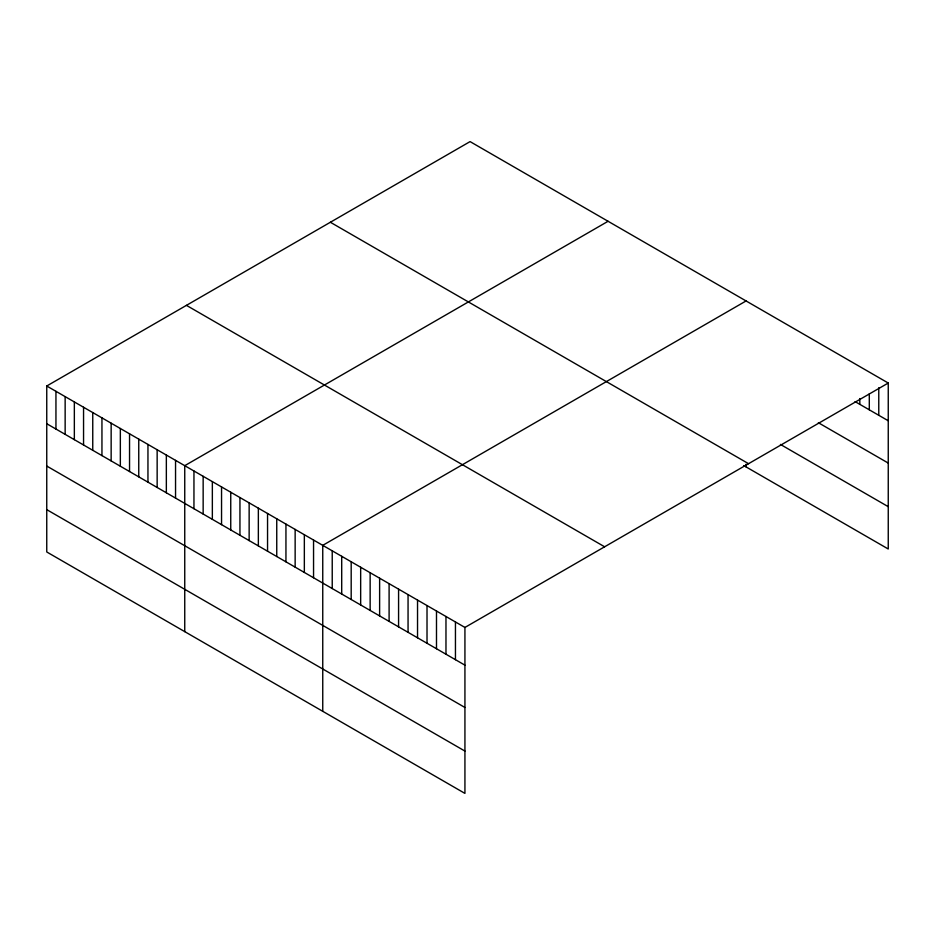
<?xml version="1.0" encoding="UTF-8"?>
<svg xmlns="http://www.w3.org/2000/svg" width="935" height="935" viewBox="0 0 935 935"><rect width="100%" height="100%" fill="white"/><g stroke="black" fill="none" stroke-linecap="round" stroke-linejoin="round"><path stroke-width="1.4" d="M46.75 386.003L464.929 627.443L464.929 793.394L46.75 551.966L46.75 386.003L470.071 141.606L888.25 383.034L888.25 548.997L743.769 465.583M608.077 221.279L184.744 465.677L184.744 631.639M746.072 300.953L322.75 545.35L322.75 711.313M464.929 627.443L888.25 383.034M855.069 401.606L888.25 420.762M818.347 422.714L888.25 463.07M780.433 444.429L888.25 506.676M330.382 222.261L748.549 463.69M186.451 305.359L604.618 546.788M46.75 423.73L464.929 665.159M46.75 466.051L464.929 707.479M46.75 509.645L464.929 751.074M878.771 387.721L878.771 415.292M869.293 393.857L869.293 409.81M859.814 398.544L859.814 404.341M746.072 464.263L746.072 466.904M455.45 621.962L455.45 659.689M445.972 616.492L445.972 654.219M436.493 611.022L436.493 648.75M427.014 605.553L427.014 643.268M417.536 600.071L417.536 637.799M408.057 594.602L408.057 632.329M398.579 589.132L398.579 626.859M389.1 583.662L389.1 621.378M379.622 578.192L379.622 615.908M370.143 572.711L370.143 610.438M360.665 567.241L360.665 604.968M351.186 561.771L351.186 599.487M341.707 556.302L341.707 594.017M332.229 550.82L332.229 588.547M313.552 540.044L313.552 577.76M304.342 534.726L304.342 572.454M295.144 529.42L295.144 567.136M285.946 524.103L285.946 561.83M276.748 518.796L276.748 556.512M267.55 513.479L267.55 551.206M258.352 508.173L258.352 545.9M249.142 502.855L249.142 540.582M239.944 497.549L239.944 535.276M230.746 492.242L230.746 529.958M221.548 486.925L221.548 524.652M212.35 481.618L212.35 519.334M203.152 476.301L203.152 514.028M193.954 470.995L193.954 508.71M175.546 460.371L175.546 498.086M166.348 455.053L166.348 492.78M157.15 449.747L157.15 487.474M147.952 444.429L147.952 482.156M138.754 439.123L138.754 476.85M129.544 433.805L129.544 471.532M120.346 428.499L120.346 466.226M111.148 423.193L111.148 460.908M101.95 417.875L101.95 455.602M92.752 412.569L92.752 450.284M83.554 407.251L83.554 444.978M74.344 401.945L74.344 439.66M65.146 396.627L65.146 434.354M55.948 391.321L55.948 429.036"/></g></svg>
